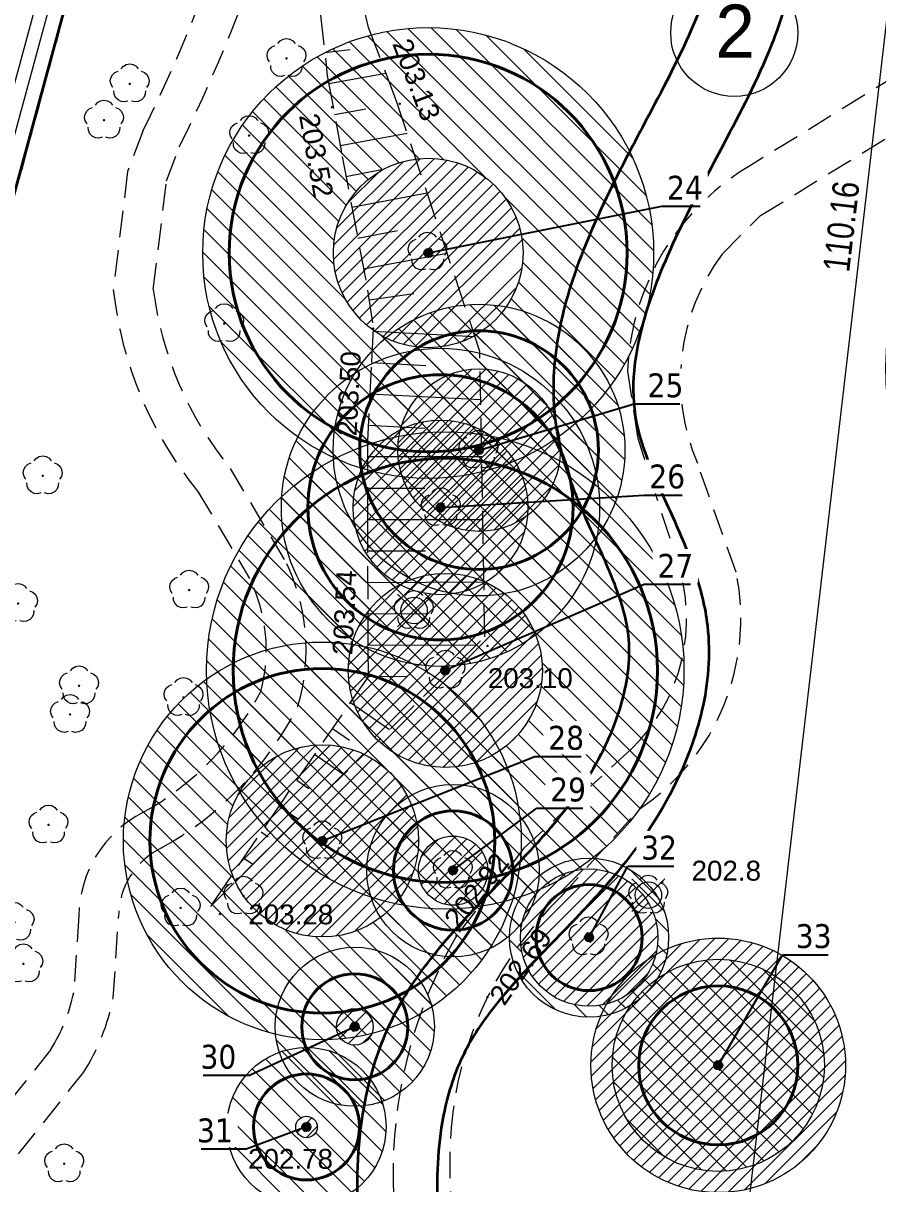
# Model space of a CAD drawing. Extents: x 0 to 7423283, y 0 to 5548300.
# Drawn here: x 7422210.94 to 7422243.16, y 5548076.82 to 5548120.59 of the extents above; entities that cross this region are included whole.
import ezdxf

# ---------------------------------------------------------------- set-up
doc = ezdxf.new("R2010")
doc.units = 0
doc.header["$PDSIZE"] = 0.75
for name, pattern in [('HIDDEN', [0.375, 0.25, -0.125]), ('PRZER1-1', [2, 1, -1]), ('PRZER2-1', [3, 2, -1]), ('PRZER2_5-1', [3.5, 2.5, -1])]:
    doc.linetypes.add(name, pattern=pattern)
doc.layers.get('0').update_dxf_attribs({"linetype": 'CONTINUOUS', "lineweight": 13})
doc.layers.get('Defpoints').update_dxf_attribs({"linetype": 'CONTINUOUS'})
for name, color, linetype, lineweight in [('!_strefa_regeneracji', 162, 'HIDDEN', 9), ('1_wymiary', 172, 'CONTINUOUS', 5), ('_GD-ADAPTACJA', 106, 'CONTINUOUS', 40), ('_GS_INW_drzewo nieistniejące', 10, 'CONTINUOUS', 13), ('_GS_numeracja', 160, 'CONTINUOUS', 15), ('BUBZ02', 7, 'PRZER2_5-1', 18), ('KTCR02', 7, 'PRZER2-1', 18), ('KTOK05_01', 7, 'CONTINUOUS', 35), ('RTPW01', 7, 'CONTINUOUS', 13), ('RTPW01_O', 7, 'CONTINUOUS', 13), ('RTPW02', 7, 'CONTINUOUS', 13), ('RTPW02_O', 7, 'CONTINUOUS', 13)]:
    doc.layers.add(name, color=color, linetype=linetype, lineweight=lineweight)
for name, color, linetype, lineweight, true_color in [('!drzewa - strefa PKD', 7, 'CONTINUOUS', 20, 0xf50000), ('EGBD03', 7, 'CONTINUOUS', 18, 0x008000), ('EGBU01', 7, 'PRZER1-1', 18, 0x008000), ('OBOP02', 7, 'CONTINUOUS', 18, 0x008000), ('obrys 1', 7, 'CONTINUOUS', 35, 0xe50000), ('PAV_skarpa', 7, 'CONTINUOUS', 5, 0x5b5b5b), ('PTRW02_01', 7, 'CONTINUOUS', 18, 0x0a0909), ('wymiary', 7, 'CONTINUOUS', 5, 0xe000e0)]:
    doc.layers.add(name, color=color, linetype=linetype, lineweight=lineweight, true_color=true_color)
doc.layers.add('_GS_INW_środki', color=98, linetype='CONTINUOUS')
doc.styles.add('1-100', font='arial.ttf', dxfattribs={"width": 0.8, "height": 1})
doc.styles.add('GEO-INFO', font='Arial')
doc.dimstyles.new('ISO-25', dxfattribs={"dimtxt": 1, "dimasz": 1, "dimexe": 8, "dimexo": 8, "dimtad": 1, "dimdec": 1, "dimtxsty": 'Standard', "dimblk": 'ARCHTICK', "dimcen": 2.5, "dimse1": 1, "dimse2": 1, "dimadec": 0, "dimazin": 0, "dimtfac": 1, "dimtdec": 0, "dimtmove": 0, "dimatfit": 3, "dimldrblk": 'ARCHTICK', "dimfxl": 1, "dimarcsym": 0})
doc.dimstyles.new('Kopia 1_500', dxfattribs={"dimtxt": 200, "dimasz": 0.6, "dimexe": 6, "dimexo": 5, "dimgap": 0.275, "dimtad": 1, "dimzin": 0, "dimdsep": 46, "dimtxsty": '1-100', "dimblk": 'TICK', "dimcen": 1, "dimdle": 30, "dimse1": 1, "dimse2": 1, "dimclrd": 256, "dimclre": 256, "dimclrt": 7, "dimadec": 0, "dimazin": 0, "dimtfac": 1, "dimtmove": 1, "dimatfit": 0, "dimldrblk": 'ARCHTICK', "dimfxl": 1, "dimtolj": 1, "dimtzin": 0, "dimlwd": 13, "dimarcsym": 0})
pattern_1 = [(135, (-1070.859, -78.34477), (-0.449012806053, -0.449012806053), [])]

# ---------------------------------------------------------------- blocks, each defined once
blk = doc.blocks.new('SPDLP')
blk.add_hatch(color=0).paths.add_polyline_path([(-0.09, 0), (-0.085595, -0.027812), (-0.072812, -0.052901), (-0.052901, -0.072812), (-0.027812, -0.085595), (0, -0.09), (0.027812, -0.085595), (0.052901, -0.072812), (0.072812, -0.052901), (0.085595, -0.027812), (0.09, 0), (0.085595, 0.027812), (0.072812, 0.052901), (0.052901, 0.072812), (0.027812, 0.085595), (0, 0.09), (-0.027812, 0.085595), (-0.052901, 0.072812), (-0.072812, 0.052901), (-0.085595, 0.027812)])
at = {"color": 0}
for points in [[(-1.292703, 0.137547), (-1.355024, 0.389802), (-1.327532, 0.648184), (-1.213525, 0.881678), (-1.026689, 1.062258), (-0.78945, 1.168249), (-0.530282, 1.186929)], [(-0.268652, 1.271938), (-0.048001, 1.40916), (0.20623, 1.462858), (0.463525, 1.426585), (0.693003, 1.304695), (0.867117, 1.11182), (0.964971, 0.871109)], [(1.126667, 0.648554), (1.325358, 0.481106), (1.454989, 0.255912), (1.5, 0), (1.454989, -0.255912), (1.325358, -0.481106), (1.126667, -0.648554)], [(-0.530282, -1.186929), (-0.78945, -1.168249), (-1.026689, -1.062258), (-1.213525, -0.881678), (-1.327532, -0.648184), (-1.355024, -0.389802), (-1.292703, -0.137547)], [(0.964971, -0.871109), (0.867117, -1.11182), (0.693003, -1.304695), (0.463525, -1.426585), (0.20623, -1.462858), (-0.048001, -1.40916), (-0.268652, -1.271938)]]:
    blk.add_lwpolyline(points, dxfattribs=at)
blk = doc.blocks.new('KOLO')
blk.add_hatch(color=0).paths.add_polyline_path([(0, 0.5), (-0.12941, 0.482963), (-0.25, 0.433013), (-0.353553, 0.353553), (-0.433013, 0.25), (-0.482963, 0.12941), (-0.5, 0), (-0.482963, -0.12941), (-0.433013, -0.25), (-0.353553, -0.353553), (-0.25, -0.433013), (-0.12941, -0.482963), (0, -0.5), (0.12941, -0.482963), (0.25, -0.433013), (0.353553, -0.353553), (0.433013, -0.25), (0.482963, -0.12941), (0.5, 0), (0.482963, 0.12941), (0.433013, 0.25), (0.353553, 0.353553), (0.25, 0.433013), (0.12941, 0.482963)])
blk = doc.blocks.new('TICK')
for const_width in [0.156, 0.078]:
    blk.add_lwpolyline([(0.614, 0.614), (-0.604, -0.604)], dxfattribs=dict(const_width=const_width))
at = {"layer": '1_wymiary'}
for p, q in [((0, -0.836), (0, 0.9)), ((0.801, 0), (-1, 0))]:
    blk.add_line(p, q, dxfattribs=at)
blk = doc.blocks.new('*D237')
at = {"layer": 'Defpoints', "color": 0}
for p in [(7422248.952, 5548167.54), (7422236.191, 5548058.121), (7422236.191, 5548058.121)]:
    blk.add_point(p, dxfattribs=at)
at = {"layer": 'PAV_skarpa', "lineweight": 13}
blk.add_line((7422248.882, 5548166.944), (7422236.261, 5548058.717), dxfattribs=at)
at = {"layer": 'PAV_skarpa', "linetype": 'ByBlock', "lineweight": 13, "xscale": 0.6, "yscale": 0.6, "zscale": 0.6}
for p, rotation in [((7422248.952, 5548167.54), 83.34819026330055), ((7422236.191, 5548058.121), 263.3481902633005)]:
    blk.add_blockref('TICK', p, dxfattribs=dict(at, rotation=rotation))
at = {"layer": 'PAV_skarpa', "insert": (7422241.791, 5548112.921), "char_height": 1, "attachment_point": 5, "rotation": 83.3482, "style": '1-100'}
blk.add_mtext('\\A1;110.16', dxfattribs=at)
blk = doc.blocks.new('_ARCHTICK')
at = {"color": 0, "linetype": 'ByBlock', "const_width": 0.15}
blk.add_lwpolyline([(-0.5, -0.5), (0.5, 0.5)], dxfattribs=at)
blk = doc.blocks.new('GS_środek')
h = blk.add_hatch(color=256)
edge = h.paths.add_edge_path()
edge.add_arc((1282.223, 1278.072), 0.157, 0, 360)
blk.add_circle((1282.223, 1278.072), 0.157)
blk = doc.blocks.new('d_nieist')
at = {"layer": '_GS_INW_drzewo nieistniejące', "linetype": 'Continuous'}
for p, q in [((7422685.647, 5540636.091), (7422688.117, 5540633.62)), ((7422688.117, 5540636.091), (7422685.647, 5540633.62))]:
    blk.add_line(p, q, dxfattribs=at)
blk.add_circle((7422686.882, 5540634.855), 1, dxfattribs=at)

msp = doc.modelspace()

# ---------------------------------------------------------------- hatches: boundary and pattern name
at = {"layer": '!_strefa_regeneracji', "linetype": 'Continuous', "lineweight": 0, "ltscale": 5}
h = msp.add_hatch(dxfattribs=at)
h.set_pattern_fill('ANSI31', color=256, scale=0.2, angle=90)
h.set_pattern_definition(pattern_1)
edge = h.paths.add_edge_path()
edge.add_arc((7422226.212, 5548111.921), 8.5, 0, 360)
edge = h.paths.add_edge_path(flags=16)
edge.add_arc((7422226.212, 5548111.921), 3.575, 0, 360)
h = msp.add_hatch(dxfattribs=at)
h.set_pattern_fill('ANSI31', color=256, scale=0.2, angle=90)
h.set_pattern_definition(pattern_1)
edge = h.paths.add_edge_path()
edge.add_arc((7422228.13, 5548104.486), 5.5, 0, 360)
edge = h.paths.add_edge_path(flags=16)
edge.add_arc((7422228.13, 5548104.486), 3.065, 0, 360)
h = msp.add_hatch(dxfattribs=at)
h.set_pattern_fill('ANSI31', color=256, scale=0.2, angle=90)
h.set_pattern_definition(pattern_1)
edge = h.paths.add_edge_path()
edge.add_arc((7422226.676, 5548102.327), 6, 0, 360)
edge = h.paths.add_edge_path(flags=16)
edge.add_arc((7422226.676, 5548102.327), 3.295, 0, 360)
h = msp.add_hatch(dxfattribs=at)
h.set_pattern_fill('ANSI31', color=256, scale=0.2, angle=90)
h.set_pattern_definition(pattern_1)
edge = h.paths.add_edge_path()
edge.add_arc((7422226.856, 5548096.179), 9, 0, 360)
edge = h.paths.add_edge_path(flags=16)
edge.add_arc((7422226.856, 5548096.179), 3.66, 0, 360)
h = msp.add_hatch(dxfattribs=at)
h.set_pattern_fill('ANSI31', color=256, scale=0.2, angle=90)
h.set_pattern_definition(pattern_1)
edge = h.paths.add_edge_path()
edge.add_arc((7422222.222, 5548089.749), 7.5, 0, 360)
edge = h.paths.add_edge_path(flags=16)
edge.add_arc((7422222.222, 5548089.749), 3.625, 0, 360)
h = msp.add_hatch(dxfattribs=at)
h.set_pattern_fill('ANSI31', color=256, scale=0.2, angle=90)
h.set_pattern_definition(pattern_1)
edge = h.paths.add_edge_path()
edge.add_arc((7422227.151, 5548088.627), 3.25, 0, 360)
edge = h.paths.add_edge_path(flags=16)
edge.add_arc((7422227.151, 5548088.627), 1.305, 0, 360)
h = msp.add_hatch(dxfattribs=at)
h.set_pattern_fill('ANSI31', color=256, scale=0.2, angle=90)
h.set_pattern_definition(pattern_1)
edge = h.paths.add_edge_path()
edge.add_arc((7422232.277, 5548086.1), 3, 0, 360)
edge = h.paths.add_edge_path(flags=16)
edge.add_arc((7422232.277, 5548086.1), 2.59, 0, 360)
h = msp.add_hatch(dxfattribs=at)
h.set_pattern_fill('ANSI31', color=256, scale=0.2, angle=90)
h.set_pattern_definition(pattern_1)
edge = h.paths.add_edge_path()
edge.add_arc((7422223.446, 5548082.738), 3, 0, 360)
edge = h.paths.add_edge_path(flags=16)
edge.add_arc((7422223.446, 5548082.738), 0.69, 0, 360)
h = msp.add_hatch(dxfattribs=at)
h.set_pattern_fill('ANSI31', color=256, scale=0.2, angle=90)
h.set_pattern_definition([(135, (-1013.0544, -71.135), (-0.449012806053, -0.449012806053), [])])
edge = h.paths.add_edge_path()
edge.add_arc((7422237.148, 5548081.282), 4, 0, 360)
h = msp.add_hatch(dxfattribs=at)
h.set_pattern_fill('ANSI31', color=256, scale=0.2, angle=90)
h.set_pattern_definition([(135, (-1072.68063, -82.123), (-0.449012806053, -0.449012806053), [])])
edge = h.paths.add_edge_path()
edge.add_arc((7422221.624, 5548078.959), 3, 0, 360)
edge = h.paths.add_edge_path(flags=16)
edge.add_arc((7422221.624, 5548078.959), 0.405, 0, 360)
at = {"layer": '!drzewa - strefa PKD', "lineweight": 0, "true_color": 0xe31a1c}
h = msp.add_hatch(dxfattribs=at)
h.set_pattern_fill('ANSI31', color=242, scale=3)
h.set_pattern_definition([(45, (991155.66978, -116893.48717), (-0.265165042945, 0.265165042945), [])])
edge = h.paths.add_edge_path()
edge.add_arc((7422226.212, 5548111.921), 3.575, 0, 360)
h = msp.add_hatch(dxfattribs=at)
h.set_pattern_fill('ANSI31', color=242, scale=3)
h.set_pattern_definition([(45, (991157.58758, -116900.92205), (-0.265165042945, 0.265165042945), [])])
edge = h.paths.add_edge_path()
edge.add_arc((7422228.13, 5548104.486), 3.065, 0, 360)
h = msp.add_hatch(dxfattribs=at)
h.set_pattern_fill('ANSI31', color=242, scale=3)
h.set_pattern_definition([(45, (991156.13333, -116903.0811), (-0.265165042945, 0.265165042945), [])])
edge = h.paths.add_edge_path()
edge.add_arc((7422226.676, 5548102.327), 3.295, 0, 360)
h = msp.add_hatch(dxfattribs=at)
h.set_pattern_fill('ANSI31', color=242, scale=3)
h.set_pattern_definition([(45, (991156.314, -116909.2293), (-0.265165042945, 0.265165042945), [])])
edge = h.paths.add_edge_path()
edge.add_arc((7422226.856, 5548096.179), 3.66, 0, 360)
h = msp.add_hatch(dxfattribs=at)
h.set_pattern_fill('ANSI31', color=242, scale=3)
h.set_pattern_definition([(45, (991151.67924, -116915.6598), (-0.265165042945, 0.265165042945), [])])
edge = h.paths.add_edge_path()
edge.add_arc((7422222.222, 5548089.749), 3.625, 0, 360)
h = msp.add_hatch(dxfattribs=at)
h.set_pattern_fill('ANSI31', color=242, scale=3)
h.set_pattern_definition([(45, (991156.60847, -116916.78177), (-0.265165042945, 0.265165042945), [])])
edge = h.paths.add_edge_path()
edge.add_arc((7422227.151, 5548088.627), 1.305, 0, 360)
h = msp.add_hatch(dxfattribs=at)
h.set_pattern_fill('ANSI31', color=242, scale=3)
h.set_pattern_definition([(45, (991161.73498, -116919.3085), (-0.265165042945, 0.265165042945), [])])
edge = h.paths.add_edge_path()
edge.add_arc((7422232.277, 5548086.1), 2.59, 0, 360)
h = msp.add_hatch(dxfattribs=at)
h.set_pattern_fill('ANSI31', color=242, scale=3)
h.set_pattern_definition([(45, (991166.60516, -116924.12657), (-0.265165042945, 0.265165042945), [])])
edge = h.paths.add_edge_path()
edge.add_arc((7422237.148, 5548081.282), 4.8, 0, 360)
h = msp.add_hatch(dxfattribs=at)
h.set_pattern_fill('ANSI31', color=242, scale=3)
h.set_pattern_definition([(45, (991152.9037, -116922.6708), (-0.265165042945, 0.265165042945), [])])
edge = h.paths.add_edge_path()
edge.add_arc((7422223.446, 5548082.738), 0.69, 0, 360)
h = msp.add_hatch(dxfattribs=at)
h.set_pattern_fill('ANSI31', color=242, scale=3)
h.set_pattern_definition([(45, (991151.08203, -116926.44905), (-0.265165042945, 0.265165042945), [])])
edge = h.paths.add_edge_path()
edge.add_arc((7422221.624, 5548078.959), 0.405, 0, 360)

# ---------------------------------------------------------------- linework, layer by layer
at = {"layer": '!_strefa_regeneracji', "linetype": 'Continuous', "lineweight": 13}
for centre, radius in [((7422226.212, 5548111.921, -100), 8.5), ((7422228.13, 5548104.486, -100), 5.5), ((7422226.676, 5548102.327, -100), 6), ((7422226.856, 5548096.179, -100), 9), ((7422222.222, 5548089.749, -100), 7.5), ((7422227.151, 5548088.627, -100), 3.25), ((7422232.277, 5548086.1, -100), 3), ((7422223.446, 5548082.738, -100), 3), ((7422237.148, 5548081.282, -100), 4), ((7422221.624, 5548078.959, -100), 3)]:
    msp.add_circle(centre, radius, dxfattribs=at)
at = {"layer": '!drzewa - strefa PKD'}
for centre, radius in [((7422226.212, 5548111.921, -100), 3.575), ((7422228.13, 5548104.486, -100), 3.065), ((7422226.676, 5548102.327, -100), 3.295), ((7422226.856, 5548096.179, -100), 3.66), ((7422222.222, 5548089.749, -100), 3.625), ((7422227.151, 5548088.627, -100), 1.305), ((7422232.277, 5548086.1, -100), 2.59), ((7422237.148, 5548081.282, -100), 4.8), ((7422223.446, 5548082.738, -100), 0.69), ((7422221.624, 5548078.959, -100), 0.405)]:
    msp.add_circle(centre, radius, dxfattribs=at)
at = {"layer": '_GD-ADAPTACJA', "linetype": 'Continuous'}
for centre, radius in [((7422226.212, 5548111.921, -100), 7.5), ((7422228.13, 5548104.486, -100), 4.5), ((7422226.676, 5548102.327, -100), 5), ((7422226.856, 5548096.179, -100), 8), ((7422222.222, 5548089.749, -100), 6.5), ((7422227.151, 5548088.627, -100), 2.25), ((7422232.277, 5548086.1, -100), 2), ((7422223.446, 5548082.738, -100), 2), ((7422237.148, 5548081.282, -100), 3), ((7422221.624, 5548078.959, -100), 2)]:
    msp.add_circle(centre, radius, dxfattribs=at)
at = {"layer": 'BUBZ02', "color": 7, "linetype": 'PRZER2_5-1', "lineweight": 18, "ltscale": 0.5, "elevation": 10.14}
for points in [[(7422218.01, 5548087.28), (7422221.03, 5548090.31), (7422228.35, 5548097.45), (7422228.16, 5548108.21), (7422225.02, 5548117.65), (7422223.96, 5548120.43), (7422222.84, 5548125.33), (7422221.86, 5548129.58), (7422220.8, 5548132.27)], [(7422220.8, 5548132.27), (7422221.56, 5548126.35), (7422222.14, 5548121.01), (7422222.41, 5548118.6), (7422222.97, 5548115.56), (7422223.93, 5548110.52), (7422224.14, 5548109.07), (7422224.06, 5548107.61), (7422223.92, 5548104.84), (7422223.92, 5548101.86), (7422223.94, 5548097.03), (7422223.95, 5548095.94), (7422220.74, 5548091.3), (7422218.01, 5548087.28)]]:
    msp.add_lwpolyline(points, dxfattribs=at)
at = {"layer": 'BUBZ02', "color": 7, "linetype": 'Continuous', "lineweight": 18, "elevation": 10.14, "flags": 128}
for points in [[(7422222.311, 5548119.484), (7422223.275, 5548119.591)], [(7422222.464, 5548118.309), (7422224.618, 5548118.705)], [(7422222.678, 5548117.143), (7422223.861, 5548117.361)], [(7422222.893, 5548115.977), (7422225.422, 5548116.443)], [(7422223.112, 5548114.812), (7422224.453, 5548115.067)], [(7422223.334, 5548113.648), (7422226.172, 5548114.188)], [(7422223.556, 5548112.483), (7422225.053, 5548112.768)], [(7422223.778, 5548111.319), (7422226.926, 5548111.918)], [(7422223.983, 5548110.151), (7422225.668, 5548110.395)], [(7422224.135, 5548108.977), (7422227.975, 5548108.767)], [(7422224.07, 5548107.794), (7422226.121, 5548107.681)], [(7422224.009, 5548106.61), (7422228.192, 5548106.399)], [(7422223.95, 5548105.426), (7422226.081, 5548105.318)], [(7422223.92, 5548104.241), (7422228.23, 5548104.241)], [(7422223.92, 5548103.056), (7422226.086, 5548103.056)], [(7422223.92, 5548101.871), (7422228.272, 5548101.871)], [(7422223.925, 5548100.685), (7422226.109, 5548100.694)], [(7422223.93, 5548099.5), (7422228.313, 5548099.518)], [(7422223.935, 5548098.314), (7422226.135, 5548098.324)], [(7422223.94, 5548097.129), (7422228.038, 5548097.146)], [(7422223.95, 5548095.944), (7422225.391, 5548095.957)], [(7422223.278, 5548094.968), (7422224.757, 5548093.945)], [(7422222.603, 5548093.993), (7422223.248, 5548093.548)], [(7422221.929, 5548093.019), (7422223.028, 5548092.258)], [(7422221.254, 5548092.044), (7422221.709, 5548091.729)], [(7422220.582, 5548091.067), (7422221.304, 5548090.577)], [(7422219.916, 5548090.087), (7422220.182, 5548089.906)], [(7422219.25, 5548089.106), (7422219.596, 5548088.871)], [(7422218.584, 5548088.126), (7422218.664, 5548088.071)]]:
    msp.add_lwpolyline(points, dxfattribs=at)
at = {"layer": 'EGBD03', "color": 96, "linetype": 'Continuous', "lineweight": 18, "true_color": 0x008000, "elevation": 10.3}
msp.add_lwpolyline([(7422242.86, 5548281.77), (7422235.25, 5548253.94), (7422118.87, 5547827.8), (7422117.91, 5547824.68), (7422111.51, 5547801.23), (7422124.29, 5547798.44), (7422126.26, 5547805.84), (7422129.27, 5547817.04), (7422133, 5547830.19), (7422141.62, 5547861.86), (7422158.84, 5547924.97), (7422167.47, 5547956.53), (7422176.11, 5547988.16), (7422184.85, 5548019.75), (7422194.39, 5548053.5), (7422202.12, 5548083.12), (7422210.82, 5548114.83), (7422219.37, 5548146.4), (7422228, 5548178.12), (7422232.19, 5548193.55), (7422240.39, 5548223.47), (7422248.49, 5548253.1), (7422255.35, 5548278.49)], close=True, dxfattribs=at)
msp.add_lwpolyline([(7422434.9, 5548214.47), (7422406.59, 5548225.32), (7422345.7, 5548248.35), (7422317.43, 5548172.74), (7422312.62, 5548173.61), (7422312.54, 5548171.89), (7422311.52, 5548169.79), (7422309.86, 5548168.41), (7422307.54, 5548167.74), (7422305.38, 5548168.07), (7422303.46, 5548169.17), (7422302.06, 5548170.93), (7422301.48, 5548172.95), (7422301.87, 5548175.57), (7422282.6, 5548180.41), (7422247.5, 5548189.15), (7422232.19, 5548193.55), (7422228, 5548178.12), (7422219.37, 5548146.4), (7422210.82, 5548114.83), (7422202.12, 5548083.12), (7422194.39, 5548053.5), (7422184.85, 5548019.75)], dxfattribs=at)
at = {"layer": 'EGBU01', "color": 7, "linetype": 'Continuous', "lineweight": 18, "elevation": 10.17}
msp.add_lwpolyline([(7422124.29, 5547798.44), (7422126.26, 5547805.84), (7422129.27, 5547817.04), (7422133, 5547830.19), (7422141.62, 5547861.86), (7422158.84, 5547924.97), (7422167.47, 5547956.53), (7422176.11, 5547988.16), (7422184.85, 5548019.75), (7422194.39, 5548053.5), (7422202.12, 5548083.12), (7422210.82, 5548114.83), (7422219.37, 5548146.4), (7422228, 5548178.12), (7422232.19, 5548193.55), (7422240.39, 5548223.47), (7422248.49, 5548253.1), (7422255.35, 5548278.49), (7422242.86, 5548281.77), (7422235.25, 5548253.94), (7422118.87, 5547827.8), (7422117.91, 5547824.68), (7422111.51, 5547801.23)], close=True, dxfattribs=at)
at = {"layer": 'EGBU01', "color": 96, "linetype": 'PRZER1-1', "lineweight": 18, "ltscale": 0.5, "true_color": 0x008000, "elevation": 10.18}
msp.add_lwpolyline([(7422124.29, 5547798.44), (7422126.26, 5547805.84), (7422129.27, 5547817.04), (7422133, 5547830.19), (7422141.62, 5547861.86), (7422158.84, 5547924.97), (7422167.47, 5547956.53), (7422176.11, 5547988.16), (7422184.85, 5548019.75), (7422194.39, 5548053.5), (7422202.12, 5548083.12), (7422210.82, 5548114.83), (7422219.37, 5548146.4), (7422228, 5548178.12), (7422232.19, 5548193.55), (7422240.39, 5548223.47), (7422248.49, 5548253.1), (7422255.35, 5548278.49), (7422242.86, 5548281.77), (7422235.25, 5548253.94), (7422118.87, 5547827.8), (7422117.91, 5547824.68), (7422111.51, 5547801.23)], close=True, dxfattribs=at)
at = {"layer": 'EGBU01', "color": 7, "linetype": 'Continuous', "lineweight": 18, "elevation": 10.17}
msp.add_lwpolyline([(7422434.9, 5548214.47), (7422406.59, 5548225.32), (7422376.95, 5548236.53), (7422372.77, 5548211.69), (7422337.27, 5548225.81), (7422317.43, 5548172.74), (7422312.62, 5548173.61), (7422312.54, 5548171.89), (7422311.52, 5548169.79), (7422309.86, 5548168.41), (7422307.54, 5548167.74), (7422305.38, 5548168.07), (7422303.46, 5548169.17), (7422302.06, 5548170.93), (7422301.48, 5548172.95), (7422301.87, 5548175.57), (7422282.6, 5548180.41), (7422247.5, 5548189.15), (7422232.19, 5548193.55), (7422228, 5548178.12), (7422219.37, 5548146.4), (7422210.82, 5548114.83)], dxfattribs=at)
at = {"layer": 'EGBU01', "color": 96, "linetype": 'PRZER1-1', "lineweight": 18, "ltscale": 0.5, "true_color": 0x008000, "elevation": 10.18}
msp.add_lwpolyline([(7422434.9, 5548214.47), (7422406.59, 5548225.32), (7422376.95, 5548236.53), (7422372.77, 5548211.69), (7422337.27, 5548225.81), (7422317.43, 5548172.74), (7422312.62, 5548173.61), (7422312.54, 5548171.89), (7422311.52, 5548169.79), (7422309.86, 5548168.41), (7422307.54, 5548167.74), (7422305.38, 5548168.07), (7422303.46, 5548169.17), (7422302.06, 5548170.93), (7422301.48, 5548172.95), (7422301.87, 5548175.57), (7422282.6, 5548180.41), (7422247.5, 5548189.15), (7422232.19, 5548193.55), (7422228, 5548178.12), (7422219.37, 5548146.4), (7422210.82, 5548114.83)], dxfattribs=at)
at = {"layer": 'KTCR02', "color": 7, "linetype": 'PRZER2-1', "lineweight": 18, "ltscale": 0.5, "elevation": 10.18}
for points in [[(7422219.28, 5548126.36, -0.046683), (7422215.45, 5548116.52), (7422214.88, 5548115), (7422214.34, 5548110.55, 0.145009), (7422217.53, 5548102.93), (7422219.48, 5548099.64, -0.18317), (7422219.9, 5548095.38, -0.146641), (7422215.46, 5548090.82, 0.276777), (7422213.04, 5548086.94), (7422212.85, 5548084.03, -0.0834), (7422211.99, 5548081.88), (7422209.62, 5548078.91, 0.223163)], [(7422210.77, 5548077.95), (7422213.22, 5548081.01, 0.091802), (7422214.34, 5548083.83), (7422214.54, 5548086.88, -0.283075), (7422216.16, 5548089.49, 0.150605), (7422221.3, 5548094.83, 0.191124), (7422220.8, 5548100.36), (7422218.76, 5548103.79, -0.141811), (7422215.85, 5548110.55), (7422216.35, 5548114.64), (7422216.83, 5548115.92, 0.046762), (7422220.78, 5548126.14)], [(7422245.04, 5548124.3, -0.526945), (7422243.95, 5548118.67), (7422238.47, 5548115.29, 0.256857), (7422233.72, 5548107.46), (7422234.1, 5548104.97), (7422235.58, 5548100.34, -0.292695), (7422233.86, 5548093.21), (7422229.82, 5548089.48), (7422227.28, 5548086.17, 0.137076), (7422224.89, 5548076.78, 0.124511), (7422227.7, 5548067.45), (7422231.29, 5548061.46, 0.317813), (7422236.41, 5548059.75, -0.126685), (7422241.74, 5548058.85, -0.127174), (7422245.19, 5548055.47, 0.359456), (7422250.64, 5548054.29), (7422266.36, 5548063.92), (7422275.73, 5548069.19, -0.417766), (7422279.29, 5548067.46), (7422280.8, 5548064.92), (7422280.95, 5548062.37), (7422283.83, 5548057.44), (7422284.53, 5548054.17)]]:
    msp.add_lwpolyline(points, format="xyb", dxfattribs=at)
msp.add_lwpolyline([(7422245.14, 5548117.27, -0.402382), (7422249.69, 5548117.07), (7422258.74, 5548101.71), (7422271.25, 5548080.43, -0.371695), (7422270.64, 5548077.2), (7422262.04, 5548071.88), (7422245.4, 5548061.74, -0.210452), (7422241.89, 5548061.24), (7422235.02, 5548061.64, -0.351441), (7422232.85, 5548062.59), (7422228.6, 5548070.29, -0.137162), (7422227.14, 5548079.52, -0.170799), (7422231.2, 5548087.62), (7422234.17, 5548090.95, 0.306201), (7422237.82, 5548099.88), (7422236.36, 5548104, -0.267121), (7422237.3, 5548111.88), (7422238.74, 5548113.33)], format="xyb", close=True, dxfattribs=at)
at = {"layer": 'KTOK05_01', "color": 7, "linetype": 'Continuous', "lineweight": 35, "elevation": 10.18}
msp.add_lwpolyline([(7422228.44, 5548178.29), (7422223.55, 5548162.28), (7422216.24, 5548134.95), (7422203.95, 5548089.76), (7422196.74, 5548063.44), (7422188.85, 5548034.32), (7422177.75, 5547993.88), (7422166.96, 5547954.77), (7422158.52, 5547923.83), (7422157.63, 5547919.53), (7422157.61, 5547919.37)], dxfattribs=at)
at = {"layer": 'obrys 1'}
for points, knots in [([(7422254.641, 5548115.238, -100), (7422253.732, 5548115.179, -100), (7422252.22, 5548115.058, -100), (7422250.205, 5548114.62, -100), (7422248.71, 5548114.03, -100), (7422247.893, 5548113.434, -100), (7422247.51, 5548112.975, -100), (7422247.226, 5548112.371, -100), (7422247.008, 5548111.465, -100), (7422246.761, 5548109.97, -100), (7422246.49, 5548108.422, -100), (7422246.47, 5548106.935, -100), (7422246.712, 5548105.752, -100), (7422246.955, 5548105.267, -100), (7422247.061, 5548105.138, -100), (7422247.144, 5548105.053, -100), (7422247.285, 5548104.94, -100), (7422247.751, 5548104.746, -100), (7422248.672, 5548104.578, -100), (7422249.989, 5548104.48, -100), (7422252.06, 5548104.232, -100), (7422254.433, 5548103.313, -100), (7422256.72, 5548101.596, -100), (7422261.024, 5548097.11, -100), (7422264.224, 5548091.529, -100), (7422266.205, 5548084.432, -100), (7422266.832, 5548080.008, -100), (7422266.296, 5548075.559, -100), (7422264.528, 5548071.751, -100), (7422261.998, 5548068.57, -100), (7422258.627, 5548065.199, -100), (7422255.564, 5548062.474, -100), (7422251.489, 5548060.019, -100), (7422247.112, 5548058.569, -100), (7422241.73, 5548057.934, -100), (7422236.647, 5548057.914, -100), (7422232.633, 5548058.741, -100), (7422229.641, 5548060.291, -100), (7422227.382, 5548062.681, -100), (7422225.599, 5548066.003, -100), (7422224.191, 5548070.703, -100), (7422223.351, 5548075.82, -100), (7422223.73, 5548080.291, -100), (7422224.975, 5548083.542, -100), (7422226.861, 5548086.092, -100), (7422228.978, 5548088.233, -100), (7422231.149, 5548090.513, -100), (7422232.451, 5548092.356, -100), (7422233.4, 5548094.431, -100), (7422233.806, 5548096.003, -100), (7422233.806, 5548097.566, -100), (7422233.44, 5548099.043, -100), (7422232.612, 5548100.934, -100), (7422231.673, 5548102.94, -100), (7422230.949, 5548105.292, -100), (7422230.876, 5548107.96, -100), (7422231.653, 5548111.231, -100), (7422233.123, 5548114.489, -100), (7422234.944, 5548117.872, -100), (7422236.4, 5548120.709, -100), (7422236.983, 5548122.666, -100), (7422237.21, 5548124.302, -100), (7422237.181, 5548126.282, -100), (7422236.469, 5548129.66, -100), (7422235.541, 5548132.879, -100), (7422234.499, 5548137.843, -100), (7422234.33, 5548142.097, -100), (7422234.839, 5548148.85, -100), (7422236.042, 5548155.376, -100), (7422239.076, 5548161.567, -100), (7422242.258, 5548165.204, -100), (7422244.853, 5548166.858, -100), (7422247.172, 5548167.561, -100), (7422248.772, 5548167.613, -100), (7422249.639, 5548167.422, -100), (7422250.402, 5548167.168, -100), (7422251.333, 5548166.67, -100), (7422252.555, 5548165.528, -100), (7422253.468, 5548164.251, -100), (7422255.217, 5548161.397, -100), (7422256.57, 5548158.478, -100), (7422257.903, 5548153.799, -100), (7422258.554, 5548149.324, -100), (7422258.861, 5548143.767, -100), (7422258.249, 5548139.996, -100), (7422257.187, 5548137.199, -100), (7422255.777, 5548134.808, -100), (7422253.614, 5548132.181, -100), (7422251.584, 5548129.753, -100), (7422250.202, 5548127.819, -100), (7422249.57, 5548126.412, -100), (7422249.413, 5548125.44, -100), (7422249.558, 5548124.476, -100), (7422250.152, 5548123.143, -100), (7422251.227, 5548121.774, -100), (7422252.782, 5548120.319, -100), (7422254.177, 5548119.374, -100), (7422255.279, 5548118.749, -100), (7422255.582, 5548118.582, -100)], [0.605569, 0.605569, 0.605569, 0.605569, 3.421662, 5.467616, 7.312047, 8.666516, 9.578886, 10.58888, 11.886398, 12.834869, 14.975136, 16.909836, 18.198534, 19.158431, 19.594255, 19.618203, 20.404283, 21.273425, 22.392941, 23.758132, 24.995086, 27.365551, 29.980348, 32.478664, 44.675779, 48.180482, 53.13288, 56.806888, 60.24838, 64.529991, 67.977839, 73.654445, 76.227172, 81.390365, 86.706382, 91.338312, 94.792602, 97.676399, 100.341556, 103.576878, 107.781556, 113.268693, 117.259817, 119.948675, 122.637533, 125.928319, 128.540061, 132.247979, 133.474464, 136.180519, 137.705926, 139.514363, 141.813146, 144.111929, 145.787745, 148.243015, 151.125609, 154.867339, 157.811345, 161.680547, 164.525755, 164.98061, 167.831028, 171.529918, 175.779654, 177.392581, 185.722644, 188.114115, 196.980369, 204.184403, 207.459412, 210.124289, 211.839413, 213.087685, 213.734406, 213.751824, 214.804838, 216.063219, 217.699334, 218.664874, 224.95471, 226.988186, 232.760999, 238.091523, 242.306181, 243.283758, 246.338818, 250.167574, 253.135027, 255.444455, 257.231008, 258.711882, 260.104115, 261.863263, 264.128555, 265.595901, 268.536315, 269.631552, 269.631552, 269.631552, 269.631552]), ([(7422251.131, 5548117.873, -100), (7422251.131, 5548117.873, -100), (7422250.786, 5548117.819, -100), (7422249.339, 5548117.507, -100), (7422247.317, 5548116.715, -100), (7422245.881, 5548115.709, -100), (7422245.216, 5548114.918, -100), (7422244.736, 5548114.156, -100), (7422244.323, 5548113.209, -100), (7422244.048, 5548111.951, -100), (7422243.807, 5548110.482, -100), (7422243.502, 5548108.802, -100), (7422243.456, 5548106.701, -100), (7422243.81, 5548104.897, -100), (7422244.327, 5548103.758, -100), (7422244.765, 5548103.199, -100), (7422245.203, 5548102.74, -100), (7422245.87, 5548102.253, -100), (7422247.025, 5548101.816, -100), (7422248.363, 5548101.592, -100), (7422249.781, 5548101.486, -100), (7422251.323, 5548101.294, -100), (7422252.918, 5548100.674, -100), (7422254.686, 5548099.378, -100), (7422258.547, 5548095.353, -100), (7422261.447, 5548090.307, -100), (7422263.259, 5548083.828, -100), (7422263.801, 5548079.869, -100), (7422263.357, 5548076.349, -100), (7422261.949, 5548073.345, -100), (7422259.743, 5548070.556, -100), (7422256.534, 5548067.35, -100), (7422253.714, 5548064.86, -100), (7422250.293, 5548062.802, -100), (7422246.561, 5548061.536, -100), (7422241.547, 5548060.932, -100), (7422236.855, 5548060.924, -100), (7422233.566, 5548061.637, -100), (7422231.472, 5548062.738, -100), (7422229.892, 5548064.396, -100), (7422228.417, 5548067.076, -100), (7422227.122, 5548071.372, -100), (7422226.369, 5548076.047, -100), (7422226.719, 5548079.707, -100), (7422227.631, 5548082.077, -100), (7422229.121, 5548084.104, -100), (7422231.131, 5548086.145, -100), (7422233.481, 5548088.611, -100), (7422235.109, 5548090.902, -100), (7422236.306, 5548093.61, -100), (7422236.822, 5548095.687, -100), (7422236.79, 5548098.054, -100), (7422236.254, 5548100.126, -100), (7422235.307, 5548102.241, -100), (7422234.449, 5548104.109, -100), (7422233.949, 5548105.765, -100), (7422233.888, 5548107.564, -100), (7422234.475, 5548110.165, -100), (7422235.768, 5548113.063, -100), (7422237.513, 5548116.324, -100), (7422239.116, 5548119.387, -100), (7422239.905, 5548121.904, -100), (7422240.222, 5548124.185, -100), (7422240.169, 5548126.703, -100), (7422239.361, 5548130.457, -100), (7422238.433, 5548133.685, -100), (7422237.49, 5548138.226, -100), (7422237.339, 5548142.11, -100), (7422237.819, 5548148.45, -100), (7422238.917, 5548154.36, -100), (7422241.183, 5548159.013, -100), (7422243.124, 5548161.636, -100), (7422244.339, 5548162.959, -100), (7422246.083, 5548164.066, -100), (7422247.613, 5548164.562, -100), (7422248.509, 5548164.594, -100), (7422249.024, 5548164.485, -100), (7422249.505, 5548164.245, -100), (7422250.222, 5548163.611, -100), (7422250.94, 5548162.635, -100), (7422252.547, 5548160.013, -100), (7422253.874, 5548157.14, -100), (7422254.996, 5548152.953, -100), (7422255.595, 5548148.646, -100), (7422255.838, 5548143.769, -100), (7422255.296, 5548140.674, -100), (7422254.5, 5548138.569, -100), (7422253.373, 5548136.624, -100), (7422251.35, 5548134.145, -100), (7422249.255, 5548131.649, -100), (7422247.644, 5548129.411, -100), (7422246.697, 5548127.404, -100), (7422246.357, 5548125.452, -100), (7422246.681, 5548123.483, -100), (7422247.637, 5548121.461, -100), (7422249.12, 5548119.605, -100), (7422250.524, 5548118.333, -100), (7422250.942, 5548118.011, -100), (7422251.131, 5548117.873, -100)], [3.396157, 3.396157, 3.396157, 3.396157, 3.42254, 5.524764, 7.345763, 8.694261, 9.580656, 9.604023, 10.630461, 11.940526, 12.830201, 14.974913, 16.91192, 18.200111, 19.159621, 19.594468, 19.610869, 20.397312, 21.264892, 22.381882, 23.74547, 25.002856, 27.373411, 29.989836, 32.495649, 44.692917, 48.140706, 53.101758, 56.87917, 60.336958, 64.646921, 67.972313, 73.648938, 76.176266, 81.333372, 86.717652, 91.338309, 94.794209, 97.677845, 100.343188, 103.578983, 107.784261, 113.270975, 117.261534, 119.981585, 122.701635, 126.001785, 128.600704, 132.29773, 133.712284, 136.369512, 137.716859, 139.517991, 141.81713, 144.116268, 145.772512, 148.226655, 151.104958, 154.84105, 157.654833, 161.553441, 164.525748, 164.97394, 167.822776, 171.519256, 175.768581, 177.500858, 185.830535, 188.069415, 196.944066, 203.837638, 204.488236, 207.539838, 209.928308, 211.681594, 212.966525, 213.734316, 214.775982, 216.025704, 217.651273, 218.675395, 224.961855, 227.828622, 232.836989, 238.221296, 242.287671, 243.260561, 246.312687, 250.135301, 253.14405, 255.447663, 257.234112, 258.715193, 260.132816, 261.90153, 264.177718, 265.929093, 266.732249, 266.732249, 266.732249, 266.732249])]:
    msp.add_open_spline(points, degree=3, knots=knots, dxfattribs=at)
at = {"layer": 'PTRW02_01', "color": 18, "linetype": 'Continuous', "lineweight": 18, "true_color": 0x0a0909, "elevation": 10.06}
for points in [[(7422230.019, 5548189.765), (7422227.199, 5548179.285), (7422222.669, 5548162.576), (7422216.509, 5548140.006), (7422214.749, 5548133.646), (7422211.449, 5548121.375), (7422206.199, 5548102.066), (7422202.789, 5548089.555), (7422200.779, 5548082.115), (7422195.859, 5548063.935), (7422190.979, 5548045.966), (7422185.499, 5548025.836), (7422180.329, 5548006.836)], [(7422230.501, 5548189.635), (7422227.681, 5548179.155), (7422223.151, 5548162.444), (7422216.991, 5548139.874), (7422215.231, 5548133.514), (7422211.931, 5548121.245), (7422206.681, 5548101.934), (7422203.271, 5548089.425), (7422201.261, 5548081.985), (7422196.341, 5548063.805), (7422191.461, 5548045.834), (7422185.981, 5548025.704), (7422180.811, 5548006.704)]]:
    msp.add_lwpolyline(points, dxfattribs=at)
at = {"layer": 'wymiary'}
msp.add_circle((7422237.75, 5548120.222, -100), 2.395, dxfattribs=at)

# ---------------------------------------------------------------- block references
at = {"layer": '_GS_INW_drzewo nieistniejące', "xscale": 0.5, "yscale": 0.5, "zscale": 0.5}
for p in [(3710882.237, 2777781.009, 10.12), (3710891.071, 2777770.277, 10.12)]:
    msp.add_blockref('d_nieist', p, dxfattribs=at)
at = {"layer": '_GS_INW_środki', "color": 2}
for p in [(7420943.997, 5546833.851, -100), (7420945.908, 5546826.418, -100), (7420944.46, 5546824.255, -100), (7420944.633, 5546818.111, -100), (7420939.997, 5546811.677, -100), (7420944.925, 5546810.568, -100), (7420950.054, 5546808.035, -100), (7420941.222, 5546804.666, -100), (7420954.925, 5546803.21, -100), (7420939.4, 5546800.888, -100)]:
    msp.add_blockref('GS_środek', p, dxfattribs=at)
at = {"layer": 'OBOP02', "color": 96, "lineweight": 18, "true_color": 0x008000, "xscale": 0.5, "yscale": 0.5, "rotation": 90}
for p in [(7422220.87, 5548119.26, 10.12), (7422214.96, 5548118.3, 10.12), (7422213.99, 5548116.93, 10.12), (7422219.46, 5548116.35, 10.12), (7422226.19, 5548111.96, 10.12), (7422218.52, 5548109.26, 10.12), (7422228.11, 5548104.49, 10.12), (7422211.68, 5548103.52, 10.12), (7422226.69, 5548102.32, 10.12), (7422217.2, 5548099.21, 10.12), (7422210.75, 5548098.7, 10.12), (7422225.67, 5548098.44, 10.12), (7422226.86, 5548096.19, 10.12), (7422213.05, 5548095.6, 10.12), (7422216.99, 5548095.16, 10.12), (7422212.71, 5548094.52, 10.12), (7422211.9, 5548090.35, 10.12), (7422222.22, 5548089.76, 10.12), (7422227.14, 5548088.64, 10.12), (7422219.25, 5548087.67, 10.12), (7422234.51, 5548087.7, 10.12), (7422216.88, 5548087.22, 10.12), (7422210.62, 5548086.68, 10.12), (7422232.26, 5548086.13, 10.12), (7422210.95, 5548085.11, 10.12), (7422212.49, 5548077.57, 10.12)]:
    msp.add_blockref('SPDLP', p, dxfattribs=at)
at = {"layer": 'RTPW01', "color": 7, "lineweight": 13, "xscale": 0.09, "yscale": 0.09, "rotation": 90}
msp.add_blockref('KOLO', (7422235.04, 5548088.2, 10.2), dxfattribs=at)
at = {"layer": 'RTPW02', "color": 7, "lineweight": 13, "xscale": 0.09, "yscale": 0.09, "rotation": 90}
for p in [(7422225.14, 5548117.55, 10.2), (7422222.58, 5548117.42, 10.2), (7422224.14, 5548109.07, 10.2), (7422228.45, 5548097.1, 10.2), (7422223.95, 5548095.94, 10.2), (7422218.36, 5548086.99, 10.2), (7422227.28, 5548086.17, 10.2), (7422228.45, 5548083.86, 10.2), (7422221.75, 5548078.9, 10.2)]:
    msp.add_blockref('KOLO', p, dxfattribs=at)

# ---------------------------------------------------------------- texts
at = {"layer": 'RTPW01_O', "color": 7, "linetype": 'Continuous', "lineweight": 0, "style": 'GEO-INFO'}
msp.add_text('202.8', height=0.75, rotation=359.9998, dxfattribs=at).set_placement((7422236.14, 5548088.25, 10.8))
at = {"layer": 'RTPW02_O', "color": 7, "linetype": 'Continuous', "lineweight": 0, "style": 'GEO-INFO'}
for s, rotation, p in [('203.13', 290.9847, (7422224.85, 5548119.82, 10.8)), ('203.52', 280.2921, (7422221.34, 5548117.11, 10.8)), ('203.50', 87.0242, (7422223.51, 5548105, 10.8)), ('203.54', 87.0791, (7422223.35, 5548096.74, 10.8)), ('203.10', 359.9998, (7422228.46, 5548095.51, 10.8)), ('202.92', 52.2208, (7422227.351, 5548086.384, 10.8)), ('203.28', 359.9998, (7422219.43, 5548086.6, 10.8)), ('202.69', 54.9396, (7422229.081, 5548083.492, 10.8)), ('202.78', 359.9998, (7422219.42, 5548077.38, 10.8))]:
    msp.add_text(s, height=0.75, rotation=rotation, dxfattribs=at).set_placement(p)
at = {"layer": 'wymiary', "insert": (7422237.041, 5548121.289, -100), "char_height": 4, "width": 157.564, "attachment_point": 1}
msp.add_mtext('{\\H0.499999x;2}', dxfattribs=at)

# ---------------------------------------------------------------- dimensions: what is measured, and where the dimension line sits
at = {"layer": 'PAV_skarpa'}
dim = msp.add_aligned_dim(p1=(7422248.952, 5548167.54, -100), p2=(7422236.191, 5548058.121, -100), distance=0, dimstyle='Kopia 1_500', override={"dimblk": 'TICK', "dimclrt": 256}, dxfattribs=at)
dim.commit()
dim.dimension.update_dxf_attribs({"geometry": '*D237', "text_midpoint": (7422241.791, 5548112.921, -100)})

# ---------------------------------------------------------------- next in the draw order: texts
at = {"layer": '_GS_numeracja', "char_height": 0.9, "bg_fill": 3, "box_fill_scale": 1.2, "bg_fill_color": 1, "bg_fill_transparency": 0}
for s, insert, attachment_point in [('{\\fTahoma|b0|i0|c238|p34;24}', (7422235.216, 5548114.382, -100), 4), ('{\\fTahoma|b0|i0|c238|p34;25}', (7422234.483, 5548106.922, -100), 4), ('{\\fTahoma|b0|i0|c238|p34;26}', (7422234.547, 5548103.484, -100), 4), ('{\\fTahoma|b0|i0|c238|p34;27}', (7422234.856, 5548100.122, -100), 4), ('{\\fTahoma|b0|i0|c238|p34;28}', (7422230.738, 5548093.629, -100), 4), ('{\\fTahoma|b0|i0|c238|p34;29}', (7422230.81, 5548091.678, -100), 4), ('{\\fTahoma|b0|i0|c238|p34;32}', (7422234.24, 5548089.484, -100), 4), ('{\\fTahoma|b0|i0|c238|p34;33}', (7422240.068, 5548086.149, -100), 4), ('{\\fTahoma|b0|i0|c238|p34;30}', (7422218.977, 5548081.599, -100), 6), ('{\\fTahoma|b0|i0|c238|p34;31}', (7422218.848, 5548078.82, -100), 6)]:
    msp.add_mtext(s, dxfattribs=dict(at, insert=insert, attachment_point=attachment_point))

# ---------------------------------------------------------------- next in the draw order: leaders
at = {"layer": '_GS_numeracja', "annotation_type": 0, "has_hookline": 1}
for points, hookline_direction, text_width in [([(7422226.22, 5548111.923, -100), (7422235.016, 5548113.688, -100)], 0, 1.255), ([(7422228.131, 5548104.49, -100), (7422233.983, 5548106.228, -100), (7422234.283, 5548106.228, -100)], 0, 1.221), ([(7422226.683, 5548102.327, -100), (7422234.347, 5548102.79, -100)], 0, 1.245), ([(7422226.856, 5548096.183, -100), (7422234.356, 5548099.428, -100), (7422234.656, 5548099.428, -100)], 0, 1.241), ([(7422222.22, 5548089.749, -100), (7422230.238, 5548092.935, -100), (7422230.538, 5548092.935, -100)], 0, 1.241), ([(7422227.148, 5548088.64, -100), (7422230.31, 5548090.984, -100), (7422230.61, 5548090.984, -100)], 0, 1.234), ([(7422232.277, 5548086.107, -100), (7422233.74, 5548088.79, -100), (7422234.04, 5548088.79, -100)], 0, 1.238), ([(7422237.148, 5548081.282, -100), (7422239.568, 5548085.455, -100), (7422239.868, 5548085.455, -100)], 0, 1.223), ([(7422223.444, 5548082.738, -100), (7422219.477, 5548080.905, -100), (7422219.177, 5548080.905, -100)], 1, 1.243), ([(7422221.623, 5548078.96, -100), (7422219.348, 5548078.126, -100), (7422219.048, 5548078.126, -100)], 1, 1.193)]:
    msp.add_leader(points, dimstyle='ISO-25', override={"dimasz": 0.3, "dimgap": 0.2}, dxfattribs=dict(at, hookline_direction=hookline_direction, text_width=text_width))

doc.saveas('drawing.dxf')
